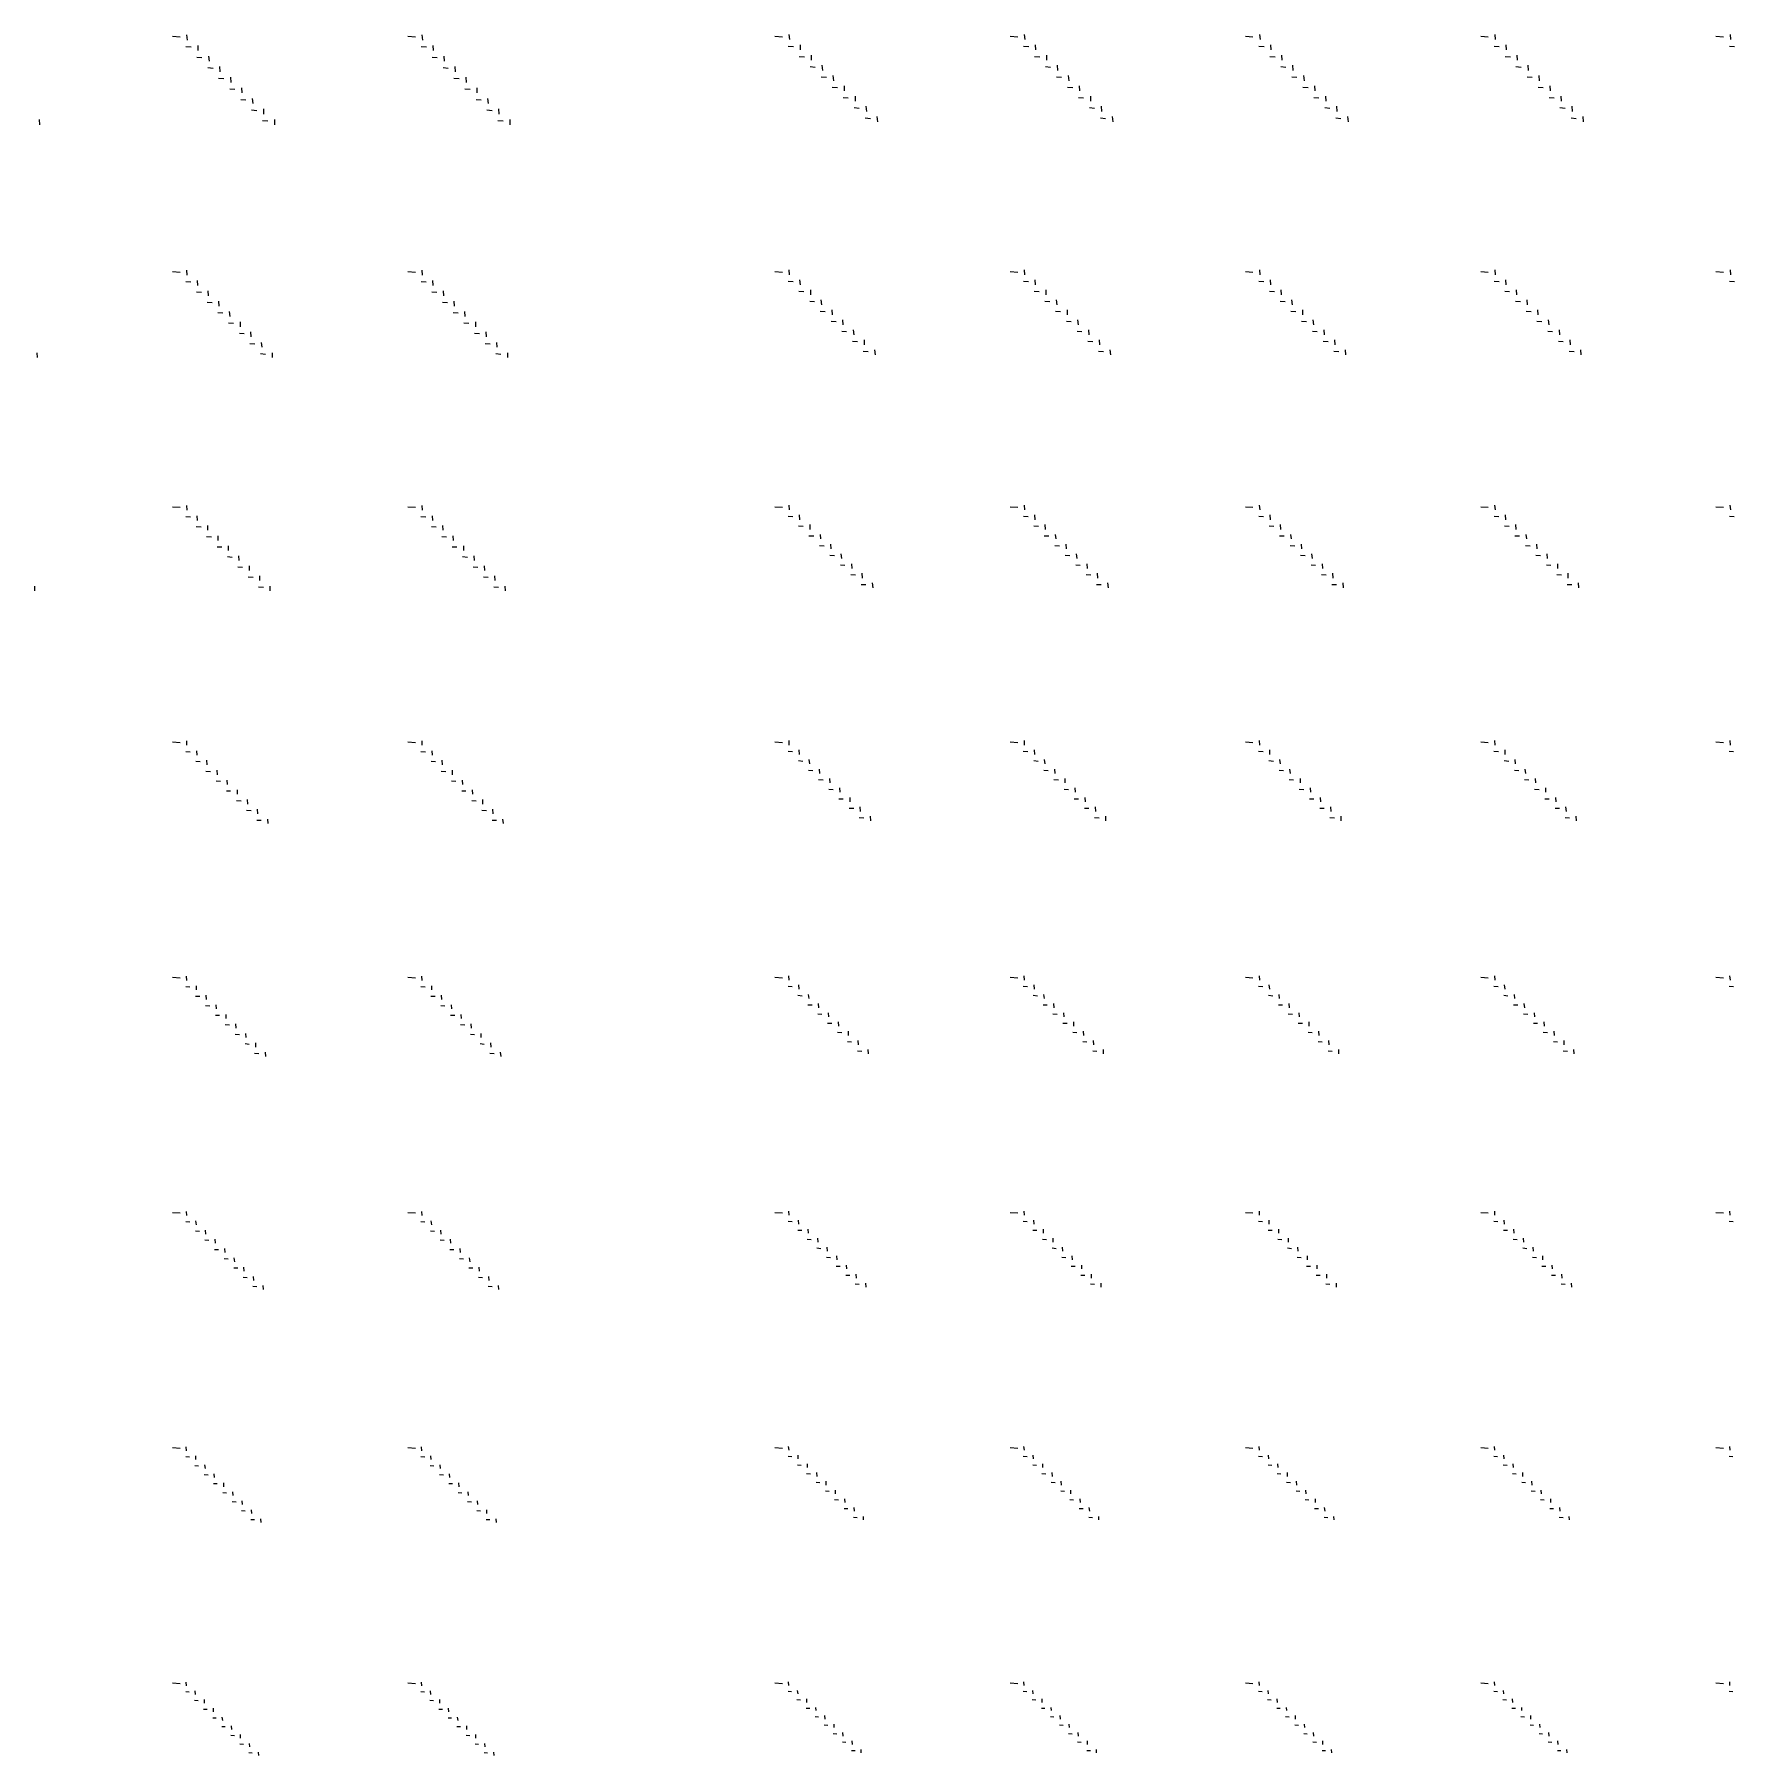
# Model space of a CAD drawing. Extents: x 0 to 300000, y 0 to 300000.
# Drawn here: x 113085 to 149215, y 187360 to 223945 of the extents above; entities that cross this region are included whole.
import ezdxf

# ---------------------------------------------------------------- set-up
doc = ezdxf.new("R2010")
doc.units = 0
doc.header["$MEASUREMENT"] = 0
doc.layers.get('0').update_dxf_attribs({"linetype": 'CONTINUOUS'})

msp = doc.modelspace()

# ---------------------------------------------------------------- linework, layer by layer
at = {"color": 7}
for p, q in [((116020, 223905), (116180, 223895)), ((116320, 223935), (116330, 223825)), ((121020, 223905), (121180, 223895)), ((121320, 223935), (121330, 223825)), ((128820, 223905), (128980, 223895)), ((129120, 223945), (129130, 223835)), ((133820, 223905), (133980, 223895)), ((134120, 223945), (134130, 223835)), ((138820, 223905), (138980, 223895)), ((139120, 223945), (139130, 223835)), ((143820, 223905), (143980, 223895)), ((144120, 223945), (144130, 223835)), ((148820, 223905), (148980, 223895)), ((149120, 223945), (149130, 223835)), ((116305, 223685), (116415, 223680)), ((116555, 223710), (116560, 223600)), ((121305, 223685), (121415, 223680)), ((121555, 223710), (121560, 223600)), ((129105, 223695), (129215, 223685)), ((129355, 223725), (129360, 223615)), ((134105, 223695), (134215, 223685)), ((134355, 223725), (134360, 223615)), ((139105, 223695), (139215, 223685)), ((139355, 223725), (139360, 223615)), ((144105, 223695), (144215, 223685)), ((144355, 223725), (144360, 223615)), ((149105, 223695), (149215, 223685)), ((116535, 223460), (116645, 223455)), ((116770, 223240), (116880, 223230)), ((116785, 223485), (116795, 223375)), ((117020, 223260), (117025, 223150)), ((121535, 223460), (121645, 223455)), ((121770, 223240), (121880, 223230)), ((121785, 223485), (121795, 223375)), ((122020, 223260), (122025, 223150)), ((129340, 223475), (129450, 223470)), ((129570, 223260), (129680, 223250)), ((129590, 223505), (129595, 223400)), ((129820, 223290), (129830, 223180)), ((134340, 223475), (134450, 223470)), ((134570, 223260), (134680, 223250)), ((134590, 223505), (134595, 223400)), ((134820, 223290), (134830, 223180)), ((139340, 223475), (139450, 223470)), ((139570, 223260), (139680, 223250)), ((139590, 223505), (139595, 223400)), ((139820, 223290), (139830, 223180)), ((144340, 223475), (144450, 223470)), ((144570, 223260), (144680, 223250)), ((144590, 223505), (144595, 223400)), ((144820, 223290), (144830, 223180)), ((117000, 223015), (117110, 223005)), ((117250, 223035), (117260, 222925)), ((117485, 222810), (117490, 222700)), ((122000, 223015), (122110, 223005)), ((122250, 223035), (122260, 222925)), ((122485, 222810), (122490, 222700)), ((129805, 223040), (129915, 223035)), ((130040, 222825), (130150, 222815)), ((130055, 223070), (130065, 222960)), ((130290, 222855), (130295, 222745)), ((134805, 223040), (134915, 223035)), ((135040, 222825), (135150, 222815)), ((135055, 223070), (135065, 222960)), ((135290, 222855), (135295, 222745)), ((139805, 223040), (139915, 223035)), ((140040, 222825), (140150, 222815)), ((140055, 223070), (140065, 222960)), ((140290, 222855), (140295, 222745)), ((144805, 223040), (144915, 223035)), ((145040, 222825), (145150, 222815)), ((145055, 223070), (145065, 222960)), ((145290, 222855), (145295, 222745)), ((117235, 222790), (117345, 222780)), ((117470, 222565), (117580, 222555)), ((117715, 222585), (117725, 222475)), ((122235, 222790), (122345, 222780)), ((122470, 222565), (122580, 222555)), ((122715, 222585), (122725, 222475)), ((130275, 222605), (130380, 222600)), ((130525, 222635), (130530, 222525)), ((135275, 222605), (135380, 222600)), ((135525, 222635), (135530, 222525)), ((140275, 222605), (140380, 222600)), ((140525, 222635), (140530, 222525)), ((145275, 222605), (145380, 222600)), ((145525, 222635), (145530, 222525)), ((113185, 222135), (113190, 222025)), ((117700, 222340), (117810, 222330)), ((117935, 222115), (118045, 222105)), ((117950, 222360), (117955, 222250)), ((118185, 222135), (118190, 222025)), ((122700, 222340), (122810, 222330)), ((122935, 222115), (123045, 222105)), ((122950, 222360), (122955, 222250)), ((123185, 222135), (123190, 222025)), ((130505, 222390), (130615, 222380)), ((130740, 222170), (130850, 222160)), ((130755, 222420), (130765, 222310)), ((130990, 222200), (131000, 222090)), ((135505, 222390), (135615, 222380)), ((135740, 222170), (135850, 222160)), ((135755, 222420), (135765, 222310)), ((135990, 222200), (136000, 222090)), ((140505, 222390), (140615, 222380)), ((140740, 222170), (140850, 222160)), ((140755, 222420), (140765, 222310)), ((140990, 222200), (141000, 222090)), ((145505, 222390), (145615, 222380)), ((145740, 222170), (145850, 222160)), ((145755, 222420), (145765, 222310)), ((145990, 222200), (146000, 222090)), ((116020, 218905), (116180, 218895)), ((116320, 218935), (116325, 218830)), ((121020, 218905), (121180, 218895)), ((121320, 218935), (121325, 218830)), ((128820, 218905), (128980, 218895)), ((129120, 218940), (129125, 218835)), ((133820, 218905), (133980, 218895)), ((134120, 218940), (134125, 218835)), ((138820, 218905), (138980, 218895)), ((139120, 218940), (139125, 218835)), ((143820, 218905), (143980, 218895)), ((144120, 218940), (144125, 218835)), ((148820, 218905), (148980, 218895)), ((149120, 218940), (149125, 218835)), ((116305, 218690), (116410, 218685)), ((116530, 218475), (116635, 218465)), ((116545, 218715), (116550, 218610)), ((116770, 218495), (116780, 218390)), ((121305, 218690), (121410, 218685)), ((121530, 218475), (121635, 218465)), ((121545, 218715), (121550, 218610)), ((121770, 218495), (121780, 218390)), ((129105, 218700), (129210, 218695)), ((129330, 218490), (129435, 218480)), ((129345, 218730), (129355, 218625)), ((129575, 218515), (129580, 218410)), ((134105, 218700), (134210, 218695)), ((134330, 218490), (134435, 218480)), ((134345, 218730), (134355, 218625)), ((134575, 218515), (134580, 218410)), ((139105, 218700), (139210, 218695)), ((139330, 218490), (139435, 218480)), ((139345, 218730), (139355, 218625)), ((139575, 218515), (139580, 218410)), ((144105, 218700), (144210, 218695)), ((144330, 218490), (144435, 218480)), ((144345, 218730), (144355, 218625)), ((144575, 218515), (144580, 218410)), ((149105, 218700), (149210, 218695)), ((116755, 218255), (116860, 218245)), ((117000, 218275), (117005, 218170)), ((117225, 218055), (117235, 217950)), ((121755, 218255), (121860, 218245)), ((122000, 218275), (122005, 218170)), ((122225, 218055), (122235, 217950)), ((129560, 218275), (129665, 218270)), ((129785, 218065), (129890, 218055)), ((129800, 218305), (129810, 218200)), ((130030, 218090), (130035, 217985)), ((134560, 218275), (134665, 218270)), ((134785, 218065), (134890, 218055)), ((134800, 218305), (134810, 218200)), ((135030, 218090), (135035, 217985)), ((139560, 218275), (139665, 218270)), ((139785, 218065), (139890, 218055)), ((139800, 218305), (139810, 218200)), ((140030, 218090), (140035, 217985)), ((144560, 218275), (144665, 218270)), ((144785, 218065), (144890, 218055)), ((144800, 218305), (144810, 218200)), ((145030, 218090), (145035, 217985)), ((116985, 218035), (117090, 218025)), ((117210, 217815), (117315, 217810)), ((117455, 217835), (117460, 217730)), ((121985, 218035), (122090, 218025)), ((122210, 217815), (122315, 217810)), ((122455, 217835), (122460, 217730)), ((130015, 217850), (130120, 217845)), ((130255, 217880), (130265, 217775)), ((135015, 217850), (135120, 217845)), ((135255, 217880), (135265, 217775)), ((140015, 217850), (140120, 217845)), ((140255, 217880), (140265, 217775)), ((145015, 217850), (145120, 217845)), ((145255, 217880), (145265, 217775)), ((117440, 217595), (117545, 217590)), ((117665, 217375), (117770, 217370)), ((117680, 217620), (117685, 217515)), ((117905, 217400), (117915, 217295)), ((122440, 217595), (122545, 217590)), ((122665, 217375), (122770, 217370)), ((122680, 217620), (122685, 217515)), ((122905, 217400), (122915, 217295)), ((130245, 217640), (130345, 217630)), ((130470, 217425), (130575, 217420)), ((130485, 217665), (130495, 217560)), ((130715, 217455), (130720, 217350)), ((135245, 217640), (135345, 217630)), ((135470, 217425), (135575, 217420)), ((135485, 217665), (135495, 217560)), ((135715, 217455), (135720, 217350)), ((140245, 217640), (140345, 217630)), ((140470, 217425), (140575, 217420)), ((140485, 217665), (140495, 217560)), ((140715, 217455), (140720, 217350)), ((145245, 217640), (145345, 217630)), ((145470, 217425), (145575, 217420)), ((145485, 217665), (145495, 217560)), ((145715, 217455), (145720, 217350)), ((113135, 217180), (113140, 217075)), ((117890, 217160), (117995, 217150)), ((118135, 217180), (118140, 217075)), ((122890, 217160), (122995, 217150)), ((123135, 217180), (123140, 217075)), ((130700, 217215), (130805, 217205)), ((130940, 217240), (130950, 217135)), ((135700, 217215), (135805, 217205)), ((135940, 217240), (135950, 217135)), ((140700, 217215), (140805, 217205)), ((140940, 217240), (140950, 217135)), ((145700, 217215), (145805, 217205)), ((145940, 217240), (145950, 217135)), ((116020, 213905), (116180, 213895)), ((116300, 213695), (116400, 213690)), ((116315, 213930), (116325, 213830)), ((116535, 213715), (116545, 213615)), ((121020, 213905), (121180, 213895)), ((121300, 213695), (121400, 213690)), ((121315, 213930), (121325, 213830)), ((121535, 213715), (121545, 213615)), ((128820, 213905), (128980, 213895)), ((129105, 213705), (129205, 213700)), ((129115, 213940), (129125, 213840)), ((129340, 213730), (129345, 213630)), ((133820, 213905), (133980, 213895)), ((134105, 213705), (134205, 213700)), ((134115, 213940), (134125, 213840)), ((134340, 213730), (134345, 213630)), ((138820, 213905), (138980, 213895)), ((139105, 213705), (139205, 213700)), ((139115, 213940), (139125, 213840)), ((139340, 213730), (139345, 213630)), ((143820, 213905), (143980, 213895)), ((144105, 213705), (144205, 213700)), ((144115, 213940), (144125, 213840)), ((144340, 213730), (144345, 213630)), ((148820, 213905), (148980, 213895)), ((149105, 213705), (149205, 213700)), ((149115, 213940), (149125, 213840)), ((116525, 213485), (116625, 213475)), ((116760, 213505), (116765, 213405)), ((121525, 213485), (121625, 213475)), ((121760, 213505), (121765, 213405)), ((129325, 213500), (129425, 213490)), ((129560, 213525), (129565, 213425)), ((129780, 213315), (129790, 213220)), ((134325, 213500), (134425, 213490)), ((134560, 213525), (134565, 213425)), ((134780, 213315), (134790, 213220)), ((139325, 213500), (139425, 213490)), ((139560, 213525), (139565, 213425)), ((139780, 213315), (139790, 213220)), ((144325, 213500), (144425, 213490)), ((144560, 213525), (144565, 213425)), ((144780, 213315), (144790, 213220)), ((116745, 213270), (116845, 213265)), ((116965, 213055), (117065, 213050)), ((116980, 213290), (116985, 213190)), ((117200, 213075), (117205, 212975)), ((121745, 213270), (121845, 213265)), ((121965, 213055), (122065, 213050)), ((121980, 213290), (121985, 213190)), ((122200, 213075), (122205, 212975)), ((129545, 213290), (129645, 213285)), ((129770, 213085), (129870, 213075)), ((130005, 213110), (130010, 213010)), ((134545, 213290), (134645, 213285)), ((134770, 213085), (134870, 213075)), ((135005, 213110), (135010, 213010)), ((139545, 213290), (139645, 213285)), ((139770, 213085), (139870, 213075)), ((140005, 213110), (140010, 213010)), ((144545, 213290), (144645, 213285)), ((144770, 213085), (144870, 213075)), ((145005, 213110), (145010, 213010)), ((117185, 212845), (117285, 212835)), ((117410, 212630), (117510, 212620)), ((117420, 212865), (117430, 212765)), ((117645, 212650), (117650, 212550)), ((122185, 212845), (122285, 212835)), ((122410, 212630), (122510, 212620)), ((122420, 212865), (122430, 212765)), ((122645, 212650), (122650, 212550)), ((129990, 212875), (130090, 212870)), ((130215, 212670), (130310, 212665)), ((130225, 212905), (130235, 212805)), ((130450, 212695), (130455, 212595)), ((134990, 212875), (135090, 212870)), ((135215, 212670), (135310, 212665)), ((135225, 212905), (135235, 212805)), ((135450, 212695), (135455, 212595)), ((139990, 212875), (140090, 212870)), ((140215, 212670), (140310, 212665)), ((140225, 212905), (140235, 212805)), ((140450, 212695), (140455, 212595)), ((144990, 212875), (145090, 212870)), ((145215, 212670), (145310, 212665)), ((145225, 212905), (145235, 212805)), ((145450, 212695), (145455, 212595)), ((113085, 212220), (113090, 212120)), ((117630, 212415), (117730, 212410)), ((117850, 212200), (117950, 212195)), ((117865, 212435), (117870, 212335)), ((118085, 212220), (118090, 212120)), ((122630, 212415), (122730, 212410)), ((122850, 212200), (122950, 212195)), ((122865, 212435), (122870, 212335)), ((123085, 212220), (123090, 212120)), ((130435, 212465), (130535, 212455)), ((130655, 212255), (130755, 212250)), ((130670, 212490), (130675, 212390)), ((130890, 212285), (130900, 212185)), ((135435, 212465), (135535, 212455)), ((135655, 212255), (135755, 212250)), ((135670, 212490), (135675, 212390)), ((135890, 212285), (135900, 212185)), ((140435, 212465), (140535, 212455)), ((140655, 212255), (140755, 212250)), ((140670, 212490), (140675, 212390)), ((140890, 212285), (140900, 212185)), ((145435, 212465), (145535, 212455)), ((145655, 212255), (145755, 212250)), ((145670, 212490), (145675, 212390)), ((145890, 212285), (145900, 212185)), ((116020, 208905), (116180, 208895)), ((116315, 208930), (116320, 208835)), ((121020, 208905), (121180, 208895)), ((121315, 208930), (121320, 208835)), ((128820, 208905), (128980, 208895)), ((129115, 208935), (129120, 208840)), ((133820, 208905), (133980, 208895)), ((134115, 208935), (134120, 208840)), ((138820, 208905), (138980, 208895)), ((139115, 208935), (139120, 208840)), ((143820, 208905), (143980, 208895)), ((144115, 208935), (144120, 208840)), ((148820, 208905), (148980, 208895)), ((149115, 208935), (149120, 208840)), ((116300, 208700), (116395, 208695)), ((116530, 208720), (116535, 208625)), ((121300, 208700), (121395, 208695)), ((121530, 208720), (121535, 208625)), ((129100, 208710), (129195, 208705)), ((129330, 208735), (129335, 208640)), ((129545, 208535), (129555, 208440)), ((134100, 208710), (134195, 208705)), ((134330, 208735), (134335, 208640)), ((134545, 208535), (134555, 208440)), ((139100, 208710), (139195, 208705)), ((139330, 208735), (139335, 208640)), ((139545, 208535), (139555, 208440)), ((144100, 208710), (144195, 208705)), ((144330, 208735), (144335, 208640)), ((144545, 208535), (144555, 208440)), ((149100, 208710), (149195, 208705)), ((116515, 208495), (116610, 208490)), ((116730, 208285), (116825, 208280)), ((116745, 208515), (116750, 208420)), ((116960, 208305), (116965, 208210)), ((121515, 208495), (121610, 208490)), ((121730, 208285), (121825, 208280)), ((121745, 208515), (121750, 208420)), ((121960, 208305), (121965, 208210)), ((129320, 208510), (129415, 208500)), ((129535, 208305), (129630, 208300)), ((129760, 208330), (129770, 208235)), ((134320, 208510), (134415, 208500)), ((134535, 208305), (134630, 208300)), ((134760, 208330), (134770, 208235)), ((139320, 208510), (139415, 208500)), ((139535, 208305), (139630, 208300)), ((139760, 208330), (139770, 208235)), ((144320, 208510), (144415, 208500)), ((144535, 208305), (144630, 208300)), ((144760, 208330), (144770, 208235)), ((116945, 208080), (117040, 208070)), ((117165, 207870), (117255, 207865)), ((117175, 208095), (117180, 208000)), ((117390, 207890), (117395, 207795)), ((121945, 208080), (122040, 208070)), ((122165, 207870), (122255, 207865)), ((122175, 208095), (122180, 208000)), ((122390, 207890), (122395, 207795)), ((129750, 208105), (129845, 208100)), ((129965, 207905), (130060, 207895)), ((129980, 208130), (129985, 208035)), ((130195, 207930), (130200, 207835)), ((134750, 208105), (134845, 208100)), ((134965, 207905), (135060, 207895)), ((134980, 208130), (134985, 208035)), ((135195, 207930), (135200, 207835)), ((139750, 208105), (139845, 208100)), ((139965, 207905), (140060, 207895)), ((139980, 208130), (139985, 208035)), ((140195, 207930), (140200, 207835)), ((144750, 208105), (144845, 208100)), ((144965, 207905), (145060, 207895)), ((144980, 208130), (144985, 208035)), ((145195, 207930), (145200, 207835)), ((117380, 207660), (117475, 207655)), ((117595, 207455), (117690, 207450)), ((117605, 207680), (117610, 207585)), ((117820, 207475), (117825, 207380)), ((122380, 207660), (122475, 207655)), ((122595, 207455), (122690, 207450)), ((122605, 207680), (122610, 207585)), ((122820, 207475), (122825, 207380)), ((130180, 207700), (130275, 207695)), ((130400, 207500), (130495, 207495)), ((130410, 207725), (130415, 207630)), ((130625, 207525), (130635, 207430)), ((135180, 207700), (135275, 207695)), ((135400, 207500), (135495, 207495)), ((135410, 207725), (135415, 207630)), ((135625, 207525), (135635, 207430)), ((140180, 207700), (140275, 207695)), ((140400, 207500), (140495, 207495)), ((140410, 207725), (140415, 207630)), ((140625, 207525), (140635, 207430)), ((145180, 207700), (145275, 207695)), ((145400, 207500), (145495, 207495)), ((145410, 207725), (145415, 207630)), ((145625, 207525), (145635, 207430)), ((117810, 207245), (117905, 207240)), ((118035, 207265), (118045, 207170)), ((122810, 207245), (122905, 207240)), ((123035, 207265), (123045, 207170)), ((130615, 207300), (130710, 207290)), ((130845, 207325), (130850, 207230)), ((135615, 207300), (135710, 207290)), ((135845, 207325), (135850, 207230)), ((140615, 207300), (140710, 207290)), ((140845, 207325), (140850, 207230)), ((145615, 207300), (145710, 207290)), ((145845, 207325), (145850, 207230)), ((116020, 203905), (116180, 203895)), ((116310, 203925), (116315, 203835)), ((121020, 203905), (121180, 203895)), ((121310, 203925), (121315, 203835)), ((128820, 203905), (128980, 203895)), ((129110, 203935), (129120, 203845)), ((133820, 203905), (133980, 203895)), ((134110, 203935), (134120, 203845)), ((138820, 203905), (138980, 203895)), ((139110, 203935), (139120, 203845)), ((143820, 203905), (143980, 203895)), ((144110, 203935), (144120, 203845)), ((148820, 203905), (148980, 203895)), ((149110, 203935), (149120, 203845)), ((116300, 203705), (116390, 203700)), ((116510, 203505), (116600, 203500)), ((116520, 203725), (116525, 203635)), ((116730, 203520), (116735, 203430)), ((121300, 203705), (121390, 203700)), ((121510, 203505), (121600, 203500)), ((121520, 203725), (121525, 203635)), ((121730, 203520), (121735, 203430)), ((129100, 203715), (129190, 203710)), ((129310, 203520), (129400, 203510)), ((129320, 203740), (129330, 203650)), ((129530, 203540), (129540, 203450)), ((134100, 203715), (134190, 203710)), ((134310, 203520), (134400, 203510)), ((134320, 203740), (134330, 203650)), ((134530, 203540), (134540, 203450)), ((139100, 203715), (139190, 203710)), ((139310, 203520), (139400, 203510)), ((139320, 203740), (139330, 203650)), ((139530, 203540), (139540, 203450)), ((144100, 203715), (144190, 203710)), ((144310, 203520), (144400, 203510)), ((144320, 203740), (144330, 203650)), ((144530, 203540), (144540, 203450)), ((149100, 203715), (149190, 203710)), ((116720, 203305), (116810, 203295)), ((116930, 203100), (117020, 203095)), ((116940, 203320), (116945, 203230)), ((117150, 203115), (117155, 203025)), ((121720, 203305), (121810, 203295)), ((121930, 203100), (122020, 203095)), ((121940, 203320), (121945, 203230)), ((122150, 203115), (122155, 203025)), ((129520, 203320), (129610, 203315)), ((129730, 203125), (129820, 203120)), ((129740, 203345), (129750, 203255)), ((129955, 203150), (129960, 203060)), ((134520, 203320), (134610, 203315)), ((134730, 203125), (134820, 203120)), ((134740, 203345), (134750, 203255)), ((134955, 203150), (134960, 203060)), ((139520, 203320), (139610, 203315)), ((139730, 203125), (139820, 203120)), ((139740, 203345), (139750, 203255)), ((139955, 203150), (139960, 203060)), ((144520, 203320), (144610, 203315)), ((144730, 203125), (144820, 203120)), ((144740, 203345), (144750, 203255)), ((144955, 203150), (144960, 203060)), ((117140, 202900), (117230, 202890)), ((117350, 202695), (117440, 202690)), ((117360, 202915), (117365, 202825)), ((117570, 202710), (117575, 202620)), ((122140, 202900), (122230, 202890)), ((122350, 202695), (122440, 202690)), ((122360, 202915), (122365, 202825)), ((122570, 202710), (122575, 202620)), ((129940, 202930), (130030, 202925)), ((130150, 202735), (130240, 202730)), ((130165, 202955), (130170, 202865)), ((130375, 202755), (130380, 202665)), ((134940, 202930), (135030, 202925)), ((135150, 202735), (135240, 202730)), ((135165, 202955), (135170, 202865)), ((135375, 202755), (135380, 202665)), ((139940, 202930), (140030, 202925)), ((140150, 202735), (140240, 202730)), ((140165, 202955), (140170, 202865)), ((140375, 202755), (140380, 202665)), ((144940, 202930), (145030, 202925)), ((145150, 202735), (145240, 202730)), ((145165, 202955), (145170, 202865)), ((145375, 202755), (145380, 202665)), ((117560, 202495), (117645, 202485)), ((117780, 202510), (117785, 202420)), ((122560, 202495), (122645, 202485)), ((122780, 202510), (122785, 202420)), ((130365, 202540), (130450, 202530)), ((130575, 202340), (130665, 202335)), ((130585, 202560), (130590, 202470)), ((130795, 202365), (130800, 202275)), ((135365, 202540), (135450, 202530)), ((135575, 202340), (135665, 202335)), ((135585, 202560), (135590, 202470)), ((135795, 202365), (135800, 202275)), ((140365, 202540), (140450, 202530)), ((140575, 202340), (140665, 202335)), ((140585, 202560), (140590, 202470)), ((140795, 202365), (140800, 202275)), ((145365, 202540), (145450, 202530)), ((145575, 202340), (145665, 202335)), ((145585, 202560), (145590, 202470)), ((145795, 202365), (145800, 202275)), ((117765, 202290), (117855, 202285)), ((117985, 202310), (117995, 202220)), ((122765, 202290), (122855, 202285)), ((122985, 202310), (122995, 202220)), ((116020, 198905), (116180, 198895)), ((116300, 198710), (116385, 198705)), ((116310, 198925), (116315, 198840)), ((116510, 198725), (116520, 198640)), ((121020, 198905), (121180, 198895)), ((121300, 198710), (121385, 198705)), ((121310, 198925), (121315, 198840)), ((121510, 198725), (121520, 198640)), ((128820, 198905), (128980, 198895)), ((129100, 198720), (129185, 198715)), ((129110, 198930), (129115, 198845)), ((129315, 198740), (129320, 198655)), ((133820, 198905), (133980, 198895)), ((134100, 198720), (134185, 198715)), ((134110, 198930), (134115, 198845)), ((134315, 198740), (134320, 198655)), ((138820, 198905), (138980, 198895)), ((139100, 198720), (139185, 198715)), ((139110, 198930), (139115, 198845)), ((139315, 198740), (139320, 198655)), ((143820, 198905), (143980, 198895)), ((144100, 198720), (144185, 198715)), ((144110, 198930), (144115, 198845)), ((144315, 198740), (144320, 198655)), ((148820, 198905), (148980, 198895)), ((149100, 198720), (149185, 198715)), ((149110, 198930), (149115, 198845)), ((116505, 198515), (116590, 198510)), ((116705, 198320), (116790, 198315)), ((116715, 198530), (116720, 198445)), ((116920, 198335), (116925, 198250)), ((121505, 198515), (121590, 198510)), ((121705, 198320), (121790, 198315)), ((121715, 198530), (121720, 198445)), ((121920, 198335), (121925, 198250)), ((129305, 198530), (129390, 198525)), ((129510, 198340), (129595, 198330)), ((129520, 198550), (129525, 198465)), ((129725, 198360), (129730, 198275)), ((134305, 198530), (134390, 198525)), ((134510, 198340), (134595, 198330)), ((134520, 198550), (134525, 198465)), ((134725, 198360), (134730, 198275)), ((139305, 198530), (139390, 198525)), ((139510, 198340), (139595, 198330)), ((139520, 198550), (139525, 198465)), ((139725, 198360), (139730, 198275)), ((144305, 198530), (144390, 198525)), ((144510, 198340), (144595, 198330)), ((144520, 198550), (144525, 198465)), ((144725, 198360), (144730, 198275)), ((116910, 198120), (116995, 198115)), ((117115, 197925), (117200, 197920)), ((117125, 198135), (117130, 198050)), ((117325, 197940), (117335, 197855)), ((121910, 198120), (121995, 198115)), ((122115, 197925), (122200, 197920)), ((122125, 198135), (122130, 198050)), ((122325, 197940), (122335, 197855)), ((129715, 198150), (129800, 198140)), ((129920, 197955), (130005, 197950)), ((129925, 198170), (129935, 198085)), ((130130, 197980), (130135, 197895)), ((134715, 198150), (134800, 198140)), ((134920, 197955), (135005, 197950)), ((134925, 198170), (134935, 198085)), ((135130, 197980), (135135, 197895)), ((139715, 198150), (139800, 198140)), ((139920, 197955), (140005, 197950)), ((139925, 198170), (139935, 198085)), ((140130, 197980), (140135, 197895)), ((144715, 198150), (144800, 198140)), ((144920, 197955), (145005, 197950)), ((144925, 198170), (144935, 198085)), ((145130, 197980), (145135, 197895)), ((117320, 197730), (117405, 197725)), ((117530, 197745), (117535, 197660)), ((122320, 197730), (122405, 197725)), ((122530, 197745), (122535, 197660)), ((130120, 197765), (130205, 197760)), ((130325, 197575), (130410, 197570)), ((130335, 197785), (130340, 197705)), ((130540, 197595), (130545, 197510)), ((135120, 197765), (135205, 197760)), ((135325, 197575), (135410, 197570)), ((135335, 197785), (135340, 197705)), ((135540, 197595), (135545, 197510)), ((140120, 197765), (140205, 197760)), ((140325, 197575), (140410, 197570)), ((140335, 197785), (140340, 197705)), ((140540, 197595), (140545, 197510)), ((145120, 197765), (145205, 197760)), ((145325, 197575), (145410, 197570)), ((145335, 197785), (145340, 197705)), ((145540, 197595), (145545, 197510)), ((117520, 197530), (117605, 197525)), ((117725, 197335), (117810, 197330)), ((117735, 197545), (117740, 197460)), ((117940, 197350), (117945, 197265)), ((122520, 197530), (122605, 197525)), ((122725, 197335), (122810, 197330)), ((122735, 197545), (122740, 197460)), ((122940, 197350), (122945, 197265)), ((130530, 197385), (130615, 197380)), ((130745, 197405), (130750, 197320)), ((135530, 197385), (135615, 197380)), ((135745, 197405), (135750, 197320)), ((140530, 197385), (140615, 197380)), ((140745, 197405), (140750, 197320)), ((145530, 197385), (145615, 197380)), ((145745, 197405), (145750, 197320)), ((116020, 193905), (116180, 193895)), ((116305, 193920), (116310, 193840)), ((121020, 193905), (121180, 193895)), ((121305, 193920), (121310, 193840)), ((128820, 193905), (128980, 193895)), ((129105, 193930), (129115, 193850)), ((133820, 193905), (133980, 193895)), ((134105, 193930), (134115, 193850)), ((138820, 193905), (138980, 193895)), ((139105, 193930), (139115, 193850)), ((143820, 193905), (143980, 193895)), ((144105, 193930), (144115, 193850)), ((148820, 193905), (148980, 193895)), ((149105, 193930), (149115, 193850)), ((116300, 193715), (116380, 193710)), ((116505, 193730), (116510, 193650)), ((116700, 193540), (116710, 193460)), ((121300, 193715), (121380, 193710)), ((121505, 193730), (121510, 193650)), ((121700, 193540), (121710, 193460)), ((129100, 193725), (129180, 193720)), ((129300, 193540), (129380, 193535)), ((129305, 193745), (129310, 193665)), ((129505, 193560), (129510, 193480)), ((134100, 193725), (134180, 193720)), ((134300, 193540), (134380, 193535)), ((134305, 193745), (134310, 193665)), ((134505, 193560), (134510, 193480)), ((139100, 193725), (139180, 193720)), ((139300, 193540), (139380, 193535)), ((139305, 193745), (139310, 193665)), ((139505, 193560), (139510, 193480)), ((144100, 193725), (144180, 193720)), ((144300, 193540), (144380, 193535)), ((144305, 193745), (144310, 193665)), ((144505, 193560), (144510, 193480)), ((149100, 193725), (149180, 193720)), ((116495, 193525), (116575, 193520)), ((116695, 193335), (116775, 193330)), ((116900, 193350), (116905, 193270)), ((121495, 193525), (121575, 193520)), ((121695, 193335), (121775, 193330)), ((121900, 193350), (121905, 193270)), ((129495, 193355), (129575, 193350)), ((129695, 193170), (129775, 193165)), ((129705, 193375), (129710, 193295)), ((129900, 193190), (129905, 193110)), ((134495, 193355), (134575, 193350)), ((134695, 193170), (134775, 193165)), ((134705, 193375), (134710, 193295)), ((134900, 193190), (134905, 193110)), ((139495, 193355), (139575, 193350)), ((139695, 193170), (139775, 193165)), ((139705, 193375), (139710, 193295)), ((139900, 193190), (139905, 193110)), ((144495, 193355), (144575, 193350)), ((144695, 193170), (144775, 193165)), ((144705, 193375), (144710, 193295)), ((144900, 193190), (144905, 193110)), ((116890, 193145), (116970, 193140)), ((117090, 192955), (117170, 192945)), ((117100, 193155), (117105, 193075)), ((117295, 192965), (117300, 192885)), ((121890, 193145), (121970, 193140)), ((122090, 192955), (122170, 192945)), ((122100, 193155), (122105, 193075)), ((122295, 192965), (122300, 192885)), ((129895, 192985), (129975, 192980)), ((130100, 193005), (130105, 192925)), ((130300, 192820), (130305, 192740)), ((134895, 192985), (134975, 192980)), ((135100, 193005), (135105, 192925)), ((135300, 192820), (135305, 192740)), ((139895, 192985), (139975, 192980)), ((140100, 193005), (140105, 192925)), ((140300, 192820), (140305, 192740)), ((144895, 192985), (144975, 192980)), ((145100, 193005), (145105, 192925)), ((145300, 192820), (145305, 192740)), ((117290, 192760), (117370, 192755)), ((117485, 192570), (117565, 192565)), ((117495, 192775), (117500, 192695)), ((117690, 192585), (117695, 192505)), ((122290, 192760), (122370, 192755)), ((122485, 192570), (122565, 192565)), ((122495, 192775), (122500, 192695)), ((122690, 192585), (122695, 192505)), ((130090, 192800), (130170, 192795)), ((130290, 192615), (130370, 192610)), ((130495, 192635), (130505, 192555)), ((130695, 192445), (130700, 192370)), ((135090, 192800), (135170, 192795)), ((135290, 192615), (135370, 192610)), ((135495, 192635), (135505, 192555)), ((135695, 192445), (135700, 192370)), ((140090, 192800), (140170, 192795)), ((140290, 192615), (140370, 192610)), ((140495, 192635), (140505, 192555)), ((140695, 192445), (140700, 192370)), ((145090, 192800), (145170, 192795)), ((145290, 192615), (145370, 192610)), ((145495, 192635), (145505, 192555)), ((145695, 192445), (145700, 192370)), ((117685, 192380), (117765, 192375)), ((117890, 192395), (117895, 192315)), ((122685, 192380), (122765, 192375)), ((122890, 192395), (122895, 192315)), ((130490, 192430), (130570, 192420)), ((135490, 192430), (135570, 192420)), ((140490, 192430), (140570, 192420)), ((145490, 192430), (145570, 192420)), ((116020, 188905), (116180, 188895)), ((116305, 188920), (116310, 188845)), ((121020, 188905), (121180, 188895)), ((121305, 188920), (121310, 188845)), ((128820, 188905), (128980, 188895)), ((129105, 188925), (129110, 188850)), ((133820, 188905), (133980, 188895)), ((134105, 188925), (134110, 188850)), ((138820, 188905), (138980, 188895)), ((139105, 188925), (139110, 188850)), ((143820, 188905), (143980, 188895)), ((144105, 188925), (144110, 188850)), ((148820, 188905), (148980, 188895)), ((149105, 188925), (149110, 188850)), ((116300, 188720), (116375, 188715)), ((116490, 188535), (116565, 188530)), ((116495, 188735), (116500, 188660)), ((116690, 188550), (116695, 188475)), ((121300, 188720), (121375, 188715)), ((121490, 188535), (121565, 188530)), ((121495, 188735), (121500, 188660)), ((121690, 188550), (121695, 188475)), ((129100, 188730), (129175, 188725)), ((129290, 188550), (129365, 188545)), ((129295, 188745), (129305, 188670)), ((129490, 188565), (129495, 188490)), ((134100, 188730), (134175, 188725)), ((134290, 188550), (134365, 188545)), ((134295, 188745), (134305, 188670)), ((134490, 188565), (134495, 188490)), ((139100, 188730), (139175, 188725)), ((139290, 188550), (139365, 188545)), ((139295, 188745), (139305, 188670)), ((139490, 188565), (139495, 188490)), ((144100, 188730), (144175, 188725)), ((144290, 188550), (144365, 188545)), ((144295, 188745), (144305, 188670)), ((144490, 188565), (144495, 188490)), ((149100, 188730), (149175, 188725)), ((116680, 188350), (116755, 188345)), ((116875, 188165), (116950, 188160)), ((116880, 188365), (116885, 188290)), ((117070, 188175), (117080, 188105)), ((121680, 188350), (121755, 188345)), ((121875, 188165), (121950, 188160)), ((121880, 188365), (121885, 188290)), ((122070, 188175), (122080, 188105)), ((129485, 188370), (129560, 188365)), ((129675, 188190), (129750, 188185)), ((129685, 188385), (129690, 188315)), ((129875, 188210), (129880, 188135)), ((134485, 188370), (134560, 188365)), ((134675, 188190), (134750, 188185)), ((134685, 188385), (134690, 188315)), ((134875, 188210), (134880, 188135)), ((139485, 188370), (139560, 188365)), ((139675, 188190), (139750, 188185)), ((139685, 188385), (139690, 188315)), ((139875, 188210), (139880, 188135)), ((144485, 188370), (144560, 188365)), ((144675, 188190), (144750, 188185)), ((144685, 188385), (144690, 188315)), ((144875, 188210), (144880, 188135)), ((117065, 187980), (117140, 187975)), ((117260, 187795), (117335, 187790)), ((117265, 187990), (117270, 187915)), ((117455, 187805), (117460, 187730)), ((122065, 187980), (122140, 187975)), ((122260, 187795), (122335, 187790)), ((122265, 187990), (122270, 187915)), ((122455, 187805), (122460, 187730)), ((129870, 188010), (129945, 188005)), ((130060, 187830), (130135, 187825)), ((130070, 188030), (130075, 187955)), ((130260, 187850), (130265, 187775)), ((134870, 188010), (134945, 188005)), ((135060, 187830), (135135, 187825)), ((135070, 188030), (135075, 187955)), ((135260, 187850), (135265, 187775)), ((139870, 188010), (139945, 188005)), ((140060, 187830), (140135, 187825)), ((140070, 188030), (140075, 187955)), ((140260, 187850), (140265, 187775)), ((144870, 188010), (144945, 188005)), ((145060, 187830), (145135, 187825)), ((145070, 188030), (145075, 187955)), ((145260, 187850), (145265, 187775)), ((117450, 187610), (117525, 187605)), ((117640, 187425), (117715, 187420)), ((117650, 187620), (117655, 187545)), ((117840, 187435), (117845, 187360)), ((122450, 187610), (122525, 187605)), ((122640, 187425), (122715, 187420)), ((122650, 187620), (122655, 187545)), ((122840, 187435), (122845, 187360)), ((130255, 187650), (130330, 187645)), ((130450, 187470), (130525, 187465)), ((130455, 187670), (130460, 187595)), ((130645, 187490), (130650, 187415)), ((135255, 187650), (135330, 187645)), ((135450, 187470), (135525, 187465)), ((135455, 187670), (135460, 187595)), ((135645, 187490), (135650, 187415)), ((140255, 187650), (140330, 187645)), ((140450, 187470), (140525, 187465)), ((140455, 187670), (140460, 187595)), ((140645, 187490), (140650, 187415)), ((145255, 187650), (145330, 187645)), ((145450, 187470), (145525, 187465)), ((145455, 187670), (145460, 187595)), ((145645, 187490), (145650, 187415))]:
    msp.add_line(p, q, dxfattribs=at)

doc.saveas('drawing.dxf')
